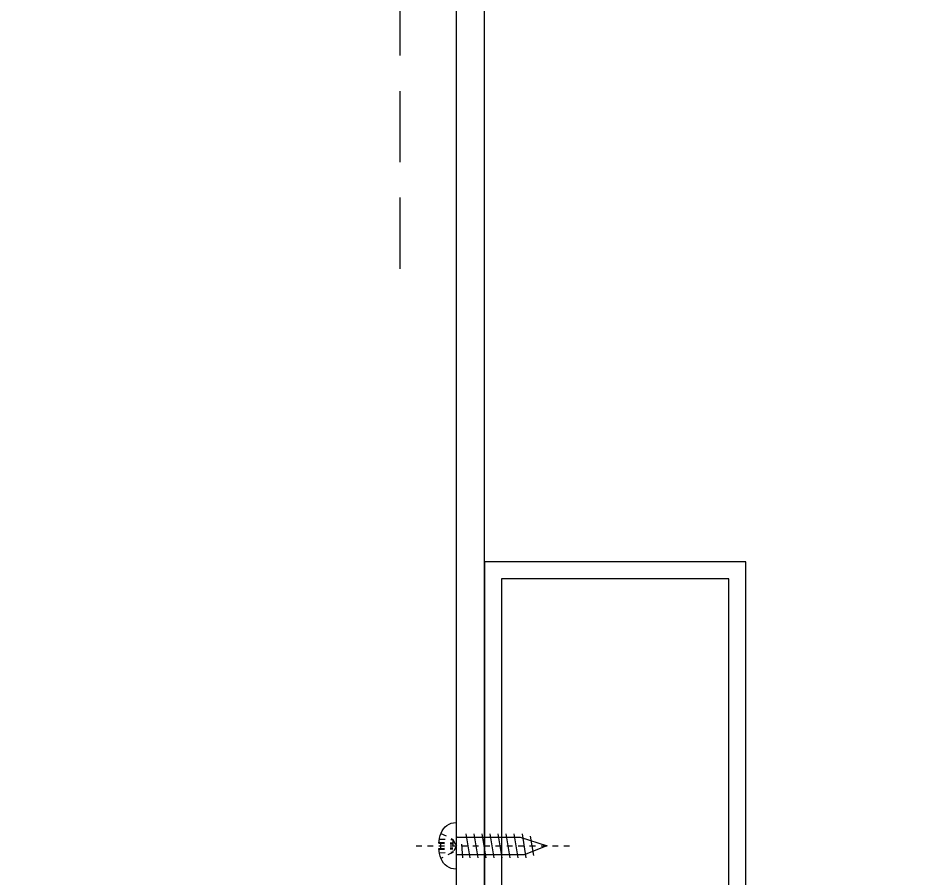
# Model space of a CAD drawing. Header units: inches. Extents: x 21 to 32698, y 13 to 3712.
# Drawn here: x 6209.41 to 6225.11, y 946.12 to 961.25 of the extents above; entities that cross this region are included whole.
import ezdxf

# ---------------------------------------------------------------- set-up
doc = ezdxf.new("R2010")
doc.units = ezdxf.units.IN
doc.header["$MEASUREMENT"] = 0
for name, pattern in [('1+1 dbx a2$0$374_BLD_A1_BLOK_2$0$HIDDEN', [0.375, 0.25, -0.125]), ('DASHDOT', [1, 0.5, -0.25, 0, -0.25]), ('DASHED2', [0.375, 0.25, -0.125])]:
    doc.linetypes.add(name, pattern=pattern)
for name, color, linetype, lineweight in [('Z_MİM_-KM-GLAZ', 8, 'Continuous', 25), ('Z_MİM_-KM-IRON-09', 8, 'Continuous', 25), ('Z_MİM_-KM-PATTERN-00', 8, 'Continuous', 25), ('Z_MİM_-KM-STRS', 8, 'Continuous', 25), ('Z_MİM_00', 8, 'Continuous', 25), ('Z_MİM_2-0', 8, 'Continuous', 25), ('Z_MİM_3-1', 8, 'DASHED2', 25), ('Z_MİM_AX', 8, 'DASHDOT', 25), ('Z_MİM_OL', 8, 'Continuous', 25)]:
    doc.layers.add(name, color=color, linetype=linetype, lineweight=lineweight)

# ---------------------------------------------------------------- blocks, each defined once
blk = doc.blocks.new('TRETUVAR')
at = {"layer": 'Z_MİM_-KM-PATTERN-00'}
h = blk.add_hatch(dxfattribs=at)
h.set_pattern_fill('AR-B816', color=256, scale=0.3, angle=90)
h.set_pattern_definition([(90, (21322.77, 490.03), (-60.96, 4e-15), []), (180, (21322.77, 490.03), (-60.96, -60.96), [60.96, -60.96])])
h.paths.add_polyline_path([(22632.772, 2700.032), (19252.772, 2700.032), (19252.772, 2750.032), (19097.772, 2750.032), (19097.772, 2610.032), (22542.772, 2610.032), (22542.772, 2080.13), (22697.772, 2080.13), (22697.772, 1460.13), (22542.772, 1460.13), (22542.772, 980.032), (21222.771, 980.032), (21222.771, 590.032), (20152.772, 590.032), (20152.772, 980.032), (19012.772, 980.032), (19012.775, 1635.031), (18722.771, 1635.031), (18722.772, 2610.032), (18807.772, 2610.032), (18807.772, 2750.032), (18632.772, 2750.032), (18632.771, 1545.031), (18922.774, 1545.031), (18922.771, 890.032), (19882.772, 890.032), (19882.772, 665.017), (20022.751, 665.033), (20022.77, 490.032), (21322.771, 490.032), (21322.771, 890.032), (22632.772, 890.032), (22632.772, 1220.13), (22797.772, 1220.13), (22797.772, 2180.13), (22632.772, 2180.13)])
h.paths.add_polyline_path([(19082.772, 2750.032), (18822.772, 2750.032), (18822.772, 2610.032), (19082.772, 2610.032)], flags=16)
blk = doc.blocks.new('VD')
at = {"layer": 'Z_MİM_2-0', "extrusion": (0.950035, -0.312144, 0), "elevation": -4.98}
blk.add_lwpolyline([(10.18, 0), (15.15, 0)], dxfattribs=at)
at = {"layer": 'Z_MİM_2-0', "extrusion": (0.932972, 0.359948, 0), "elevation": 5.74}
blk.add_lwpolyline([(14.87, 0), (10.57, 0)], dxfattribs=at)
at = {"layer": 'Z_MİM_2-0'}
blk.add_lwpolyline([(-1.73, 13), (1.72, 13.58)], dxfattribs=at)
at = {"layer": 'Z_MİM_2-0', "extrusion": (0.164399, -0.986394, 0)}
for points, elevation in [([(-0.17, 0), (4.08, 0)], -11.73), ([(3.85, 0), (-0.4, 0)], -10.35), ([(3.62, 0), (-0.63, 0)], -8.97), ([(3.39, 0), (-0.86, 0)], -7.59), ([(3.16, 0), (-1.09, 0)], -6.21), ([(2.93, 0), (-1.32, 0)], -4.83), ([(2.7, 0), (-1.55, 0)], -3.44), ([(2.47, 0), (-1.79, 0)], -2.06)]:
    blk.add_lwpolyline(points, dxfattribs=dict(at, elevation=elevation))
at = {"layer": 'Z_MİM_2-0', "extrusion": (1, 0, 0)}
for points, elevation in [([(0.14, 0), (11.22, 0)], -1.55), ([(11.92, 0), (0.14, 0)], 1.55), ([(-2.72, 0), (-3.09, 0)], -0.45), ([(-3.09, 0), (-2.72, 0)], 0.45)]:
    blk.add_lwpolyline(points, dxfattribs=dict(at, elevation=elevation))
at = {"layer": 'Z_MİM_2-0', "extrusion": (0.065533, -0.99785, 0), "elevation": -0.9}
blk.add_lwpolyline([(-0.26, 0), (2.16, 0)], dxfattribs=at)
at = {"layer": 'Z_MİM_2-0', "extrusion": (0, 1, 0)}
for points, elevation in [([(4.1, 0), (-4.1, 0)], -0.06), ([(-0.45, 0), (0.45, 0)], -2.72)]:
    blk.add_lwpolyline(points, dxfattribs=dict(at, elevation=elevation))
at = {"layer": 'Z_MİM_2-0'}
for centre, start, end in [((-1.75, 0.14), 270, 0), ((1.75, 0.14), 180, 270)]:
    blk.add_arc(centre, 0.2, start, end, dxfattribs=at)
at = {"layer": 'Z_MİM_2-0', "extrusion": (0, 0, -1)}
for centre, radius, start, end in [((1.28, -0.06), 2.82, 290.351, 0), ((-1.28, -0.06), 2.82, 180, 249.649), ((0, 3.39), 6.5, 273.9761, 290.351), ((0, 3.39), 6.5, 249.649, 266.0239)]:
    blk.add_arc(centre, radius, start, end, dxfattribs=at)
at = {"layer": 'Z_MİM_3-1', "extrusion": (0.469472, -0.882948, 0)}
blk.add_lwpolyline([(-1.3, 0), (0, 0)], dxfattribs=at)
at = {"layer": 'Z_MİM_3-1', "extrusion": (-0.469472, -0.882948, 0), "elevation": 0}
blk.add_lwpolyline([(0, 0), (1.3, 0)], dxfattribs=at)
at = {"layer": 'Z_MİM_3-1'}
for points in [[(-2.2, -2.72), (-1.15, -0.61)], [(-0.64, -3.08), (-0.52, -0.61)], [(-0.47, -3.09), (-0.35, -0.61)], [(0.47, -3.09), (0.35, -0.61)], [(0.64, -3.08), (0.52, -0.61)], [(1.14, -0.61), (2.2, -2.72)]]:
    blk.add_lwpolyline(points, dxfattribs=at)
at = {"layer": 'Z_MİM_3-1', "extrusion": (0.998869, -0.047542, 0), "elevation": -1.06}
blk.add_lwpolyline([(-3.05, 0), (-0.66, 0)], dxfattribs=at)
at = {"layer": 'Z_MİM_3-1', "extrusion": (0, 1, 0), "elevation": -0.61}
blk.add_lwpolyline([(1.14, 0), (-1.15, 0)], dxfattribs=at)
at = {"layer": 'Z_MİM_3-1', "extrusion": (0.998869, 0.047542, 0), "elevation": 1.06}
blk.add_lwpolyline([(-3.05, 0), (-0.66, 0)], dxfattribs=at)
at = {"layer": 'Z_MİM_AX', "extrusion": (1, 0, 0), "elevation": 0}
blk.add_lwpolyline([(-7.11, 0), (19.94, 0)], dxfattribs=at)
blk = doc.blocks.new('A$C70963ABB')
at = {"layer": 'Z_MİM_-KM-IRON-09'}
blk.add_lwpolyline([(0.4, 20), (0.4, 69.5), (5.4, 69.5), (5.4, 70), (-0.1, 70), (-0.1, 20), (0.4, 20)], dxfattribs=at)
for points in [[(5, 39.6), (0.4, 39.6), (0.4, 20), (5, 20)], [(4.7, 39.3), (0.7, 39.3), (0.7, 20.3), (4.7, 20.3)]]:
    blk.add_lwpolyline(points, close=True, dxfattribs=at)
at = {"layer": 'Z_MİM_OL', "xscale": 0.1, "yscale": 0.1, "zscale": 0.1, "rotation": 270}
blk.add_blockref('VD', (-0.094, 34.6), dxfattribs=at)
blk = doc.blocks.new('-KM-AL1 150_900')
at = {"linetype": '1+1 dbx a2$0$374_BLD_A1_BLOK_2$0$HIDDEN', "ltscale": 5}
blk.add_line((143.83, -40.695), (143.83, -14.725), dxfattribs=at)

msp = doc.modelspace()

# ---------------------------------------------------------------- block references
at = {"layer": 'Z_MİM_-KM-STRS'}
msp.add_blockref('TRETUVAR', (-15696.014, -12.949), dxfattribs=at)
at = {"layer": 'Z_MİM_00'}
msp.add_blockref('A$C70963ABB', (6217.22, 912.083), dxfattribs=at)

# ---------------------------------------------------------------- next in the draw order: block references
at = {"layer": 'Z_MİM_-KM-GLAZ'}
msp.add_blockref('-KM-AL1 150_900', (6072.307, 997.533), dxfattribs=at)

doc.saveas('drawing.dxf')
